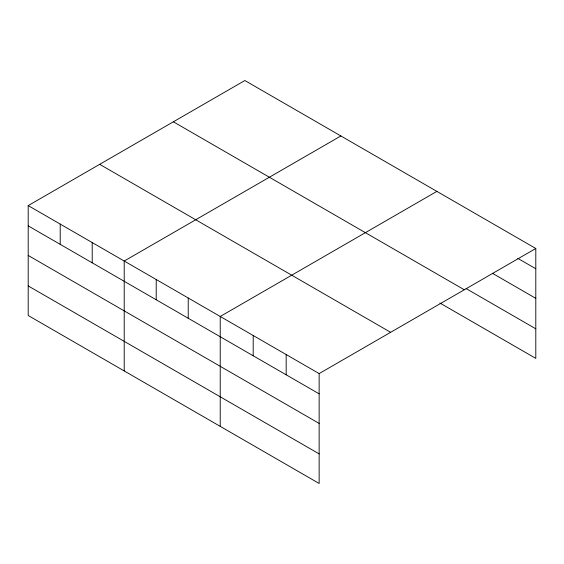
<?xml version="1.0" encoding="UTF-8"?>
<svg xmlns="http://www.w3.org/2000/svg" width="564" height="564" viewBox="0 0 564 564"><rect width="100%" height="100%" fill="white"/><g stroke="black" fill="none" stroke-linecap="round" stroke-linejoin="round"><path stroke-width="0.85" d="M319.146 423.423L319.146 373.587L28.2 205.606L28.2 315.502L319.146 483.475L319.146 423.423L28.2 255.45M439.878 303.009L535.8 358.394L535.8 248.498L244.854 80.525L28.2 205.606M340.868 135.959L124.214 261.04L124.214 370.929M436.881 191.386L220.228 316.474L220.228 426.363M319.146 373.587L535.8 248.498M517.815 258.375L535.8 268.76M492.337 273.244L535.8 298.342M466.104 288.578L535.8 328.812M173.359 121.803L464.306 289.776M99.694 164.328L390.64 332.309M28.2 225.868L319.146 393.848M28.2 285.92L319.146 453.9M286.174 354.544L286.174 374.806M253.201 335.509L253.201 355.771M188.221 297.996L188.221 318.258M156.214 279.518L156.214 299.78M92.207 242.562L92.207 262.824M60.207 224.084L60.207 244.346"/></g></svg>
